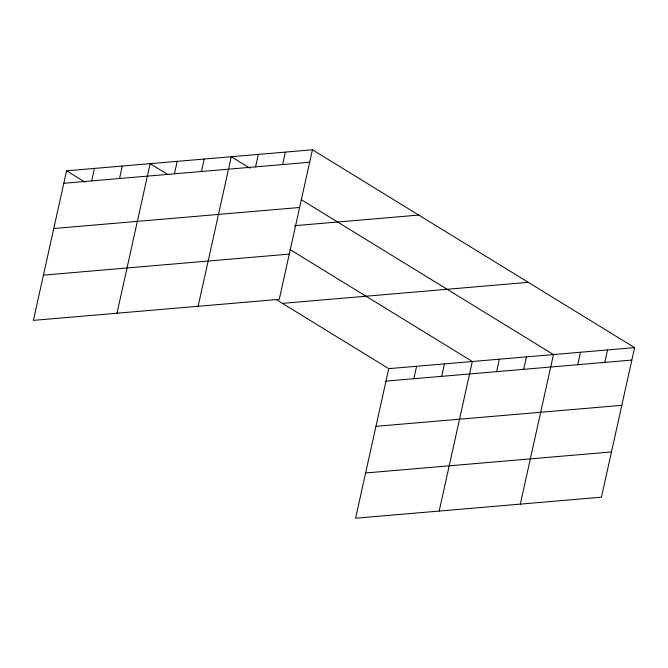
<?xml version="1.0" encoding="UTF-8"?>
<svg xmlns="http://www.w3.org/2000/svg" width="668" height="668" viewBox="0 0 668 668"><rect width="100%" height="100%" fill="white"/><g stroke="black" fill="none" stroke-linecap="round" stroke-linejoin="round"><path stroke-width="1" d="M66.558 170.816L33.4 320.373L279.257 299.347L312.415 149.782L66.558 170.816L85.162 182.239M91.658 180.886L94.422 168.436M119.522 178.506L122.286 166.048M116.992 313.225L150.15 163.668L167.868 174.548M174.431 173.805L177.195 161.355M201.477 171.492L204.233 159.042M198.12 306.286L231.278 156.729L249.89 168.152M255.56 166.866L258.324 154.417M282.606 164.553L285.37 152.104M276.285 299.606L388.743 368.652L355.585 518.218L601.442 497.184L634.6 347.627L312.415 149.782M413.843 378.723L416.607 366.273M441.707 376.343L444.47 363.893M439.177 511.062L472.334 361.505L289.77 249.398M496.616 371.642L499.38 359.192M523.662 369.329L526.426 356.879M520.314 504.123L553.463 354.566L301.276 199.707M577.753 364.703L580.509 352.253M604.799 362.39L607.554 349.94M63.794 183.274L309.651 162.24M53.766 228.514L299.623 207.481M294.53 225.701L418.736 215.071M43.428 275.132L289.286 254.099M282.422 303.372L528.279 282.339M388.743 368.652L634.6 347.627M385.979 381.111L631.836 360.077M375.95 426.351L621.808 405.326M365.613 472.969L611.47 451.935"/></g></svg>
